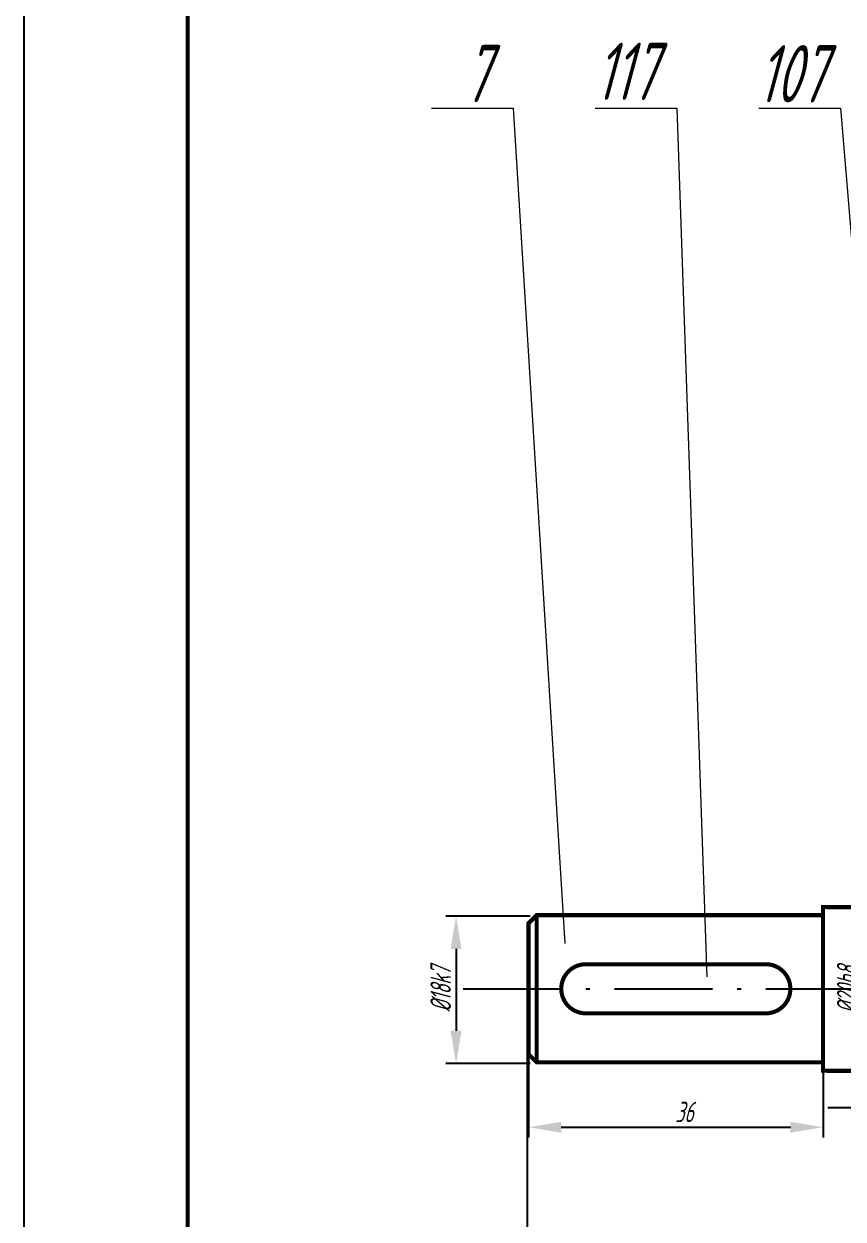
# Model space of a CAD drawing. Extents: x -10 to 1530, y -433 to 597.
# Drawn here: x -10 to 90.1, y 294.4 to 440.5 of the extents above; entities that cross this region are included whole.
import ezdxf

# ---------------------------------------------------------------- set-up
doc = ezdxf.new("R2010")
doc.units = 0
doc.header["$PDMODE"] = 3
doc.linetypes.add('ACAD_ISO10W100', pattern=[18.5, 12, -3, 0.5, -3])
doc.layers.get('0').update_dxf_attribs({"linetype": 'CONTINUOUS'})
doc.layers.get('DEFPOINTS').update_dxf_attribs({"linetype": 'CONTINUOUS'})
for name, color, linetype in [('ОСИ', 40, 'ACAD_ISO10W100'), ('ПРЕДВАРИТ', 5, 'CONTINUOUS'), ('ТЕКСТ', 1, 'CONTINUOUS')]:
    doc.layers.add(name, color=color, linetype=linetype)
doc.layers.add('ОСНОВНОЙ', color=7, linetype='CONTINUOUS', lineweight=50)
doc.layers.add('РАЗМЕРЫ', color=140, linetype='CONTINUOUS', lineweight=9)
doc.styles.get("Standard").update_dxf_attribs({"font": 'txt.shx', "width": 0.6, "oblique": 15})
doc.dimstyles.get("Standard").update_dxf_attribs({"dimtxt": 2.5, "dimasz": 4, "dimexe": 1.25, "dimexo": 0.625, "dimtad": 1, "dimdec": 4, "dimdsep": 46, "dimlunit": 6, "dimtxsty": 'Standard', "dimcen": 2.5, "dimadec": 0, "dimazin": 0, "dimtfac": 1, "dimtdec": 4, "dimtmove": 0, "dimatfit": 3, "dimfxl": 0, "dimtolj": 1, "dimtzin": 0, "dimarcsym": 0})

# ---------------------------------------------------------------- blocks, each defined once
blk = doc.blocks.new('*D58')
at = {"layer": 'DEFPOINTS', "color": 0, "lineweight": 25}
for p in [(52.5, 331.4), (42.81, 313.4), (52.5, 313.4)]:
    blk.add_point(p, dxfattribs=at)
at = {"layer": 'РАЗМЕРЫ', "color": 0, "lineweight": -2}
for p, q in [((51.87, 331.4), (41.56, 331.4)), ((42.81, 327.4), (42.81, 317.4)), ((51.87, 313.4), (41.56, 313.4))]:
    blk.add_line(p, q, dxfattribs=at)
at = {"layer": 'РАЗМЕРЫ', "color": 0, "lineweight": 25}
for points in [[(42.14, 327.4), (43.48, 327.4), (42.81, 331.4)], [(42.14, 317.4), (43.48, 317.4), (42.81, 313.4)]]:
    blk.add_solid(points, dxfattribs=at)
at = {"layer": 'РАЗМЕРЫ', "color": 0, "insert": (40.93, 322.47), "char_height": 2.5, "attachment_point": 5, "rotation": 90}
blk.add_mtext('\\A1;%%c18k7', dxfattribs=at)
blk = doc.blocks.new('*D59')
at = {"layer": 'DEFPOINTS', "color": 0, "lineweight": 25}
for p in [(87.5, 332.4), (92.48, 332.4), (87.5, 312.4)]:
    blk.add_point(p, dxfattribs=at)
at = {"layer": 'РАЗМЕРЫ', "color": 0, "lineweight": -2}
for p, q in [((88.12, 332.4), (93.73, 332.4)), ((92.48, 316.4), (92.48, 328.4)), ((88.12, 312.4), (93.73, 312.4))]:
    blk.add_line(p, q, dxfattribs=at)
at = {"layer": 'РАЗМЕРЫ', "color": 0, "lineweight": 25}
for points in [[(91.81, 328.4), (93.14, 328.4), (92.48, 332.4)], [(91.81, 316.4), (93.14, 316.4), (92.48, 312.4)]]:
    blk.add_solid(points, dxfattribs=at)
at = {"layer": 'РАЗМЕРЫ', "color": 0, "insert": (90.6, 322.4), "char_height": 2.5, "attachment_point": 5, "rotation": 90}
blk.add_mtext('\\A1;%%c20h8', dxfattribs=at)
blk = doc.blocks.new('*D84')
at = {"layer": 'DEFPOINTS', "color": 0, "lineweight": 25}
for p in [(51.5, 322.4), (283.37, 219.12), (283.37, 173.74)]:
    blk.add_point(p, dxfattribs=at)
at = {"layer": 'РАЗМЕРЫ', "color": 0, "lineweight": -2}
for p, q in [((51.5, 321.78), (51.5, 172.49)), ((283.37, 218.49), (283.37, 172.49)), ((55.5, 173.74), (279.37, 173.74))]:
    blk.add_line(p, q, dxfattribs=at)
at = {"layer": 'РАЗМЕРЫ', "color": 0, "lineweight": 25}
for points in [[(55.5, 174.41), (55.5, 173.07), (51.5, 173.74)], [(279.37, 174.41), (279.37, 173.07), (283.37, 173.74)]]:
    blk.add_solid(points, dxfattribs=at)
at = {"layer": 'РАЗМЕРЫ', "color": 0, "insert": (171.21, 175.62), "char_height": 2.5, "attachment_point": 5}
blk.add_mtext('\\A1;232', dxfattribs=at)
blk = doc.blocks.new('*D85')
at = {"layer": 'DEFPOINTS', "color": 0, "lineweight": 25}
for p in [(51.5, 304.73), (408.75, 231.44), (408.75, 161.1)]:
    blk.add_point(p, dxfattribs=at)
at = {"layer": 'РАЗМЕРЫ', "color": 0, "lineweight": -2}
for p, q in [((51.5, 304.1), (51.5, 159.85)), ((408.75, 230.82), (408.75, 159.85)), ((55.5, 161.1), (404.75, 161.1))]:
    blk.add_line(p, q, dxfattribs=at)
at = {"layer": 'РАЗМЕРЫ', "color": 0, "lineweight": 25}
for points in [[(55.5, 161.76), (55.5, 160.43), (51.5, 161.1)], [(404.75, 161.76), (404.75, 160.43), (408.75, 161.1)]]:
    blk.add_solid(points, dxfattribs=at)
at = {"layer": 'РАЗМЕРЫ', "color": 0, "insert": (260.38, 162.97), "char_height": 2.5, "attachment_point": 5}
blk.add_mtext('\\A1;358', dxfattribs=at)
blk = doc.blocks.new('*D106')
at = {"layer": 'DEFPOINTS', "color": 0, "lineweight": 25}
for p in [(51.66, 330.53), (87.66, 330.53), (87.66, 305.61)]:
    blk.add_point(p, dxfattribs=at)
at = {"layer": 'ОСНОВНОЙ', "color": 0, "lineweight": -2}
for p, q in [((51.66, 329.91), (51.66, 304.36)), ((87.66, 329.91), (87.66, 304.36)), ((55.66, 305.61), (83.66, 305.61))]:
    blk.add_line(p, q, dxfattribs=at)
at = {"layer": 'ОСНОВНОЙ', "color": 0, "lineweight": 25}
for points in [[(55.66, 306.27), (55.66, 304.94), (51.66, 305.61)], [(83.66, 306.27), (83.66, 304.94), (87.66, 305.61)]]:
    blk.add_solid(points, dxfattribs=at)
at = {"layer": 'ОСНОВНОЙ', "color": 0, "lineweight": 25, "insert": (70.71, 307.48), "char_height": 2.5, "attachment_point": 5}
blk.add_mtext('\\A1;36', dxfattribs=at)

msp = doc.modelspace()

# ---------------------------------------------------------------- linework, layer by layer
for p, q in [((-10, 596.55631), (-10, 2.55631)), ((10, 591.55631), (10, 7.55631))]:
    msp.add_line(p, q)
at = {"const_width": 0.5}
msp.add_lwpolyline([(826, 591.55631), (10, 591.55631), (10, 7.55631), (826, 7.55631), (826, 591.55631)], dxfattribs=at)
at = {"layer": 'ОСИ', "color": 0}
for p, q in [((43.66046, 322.5312), (255.76177, 322.5312)), ((96.26358, 307.97369), (88.24181, 307.97369))]:
    msp.add_line(p, q, dxfattribs=at)
at = {"layer": 'ОСНОВНОЙ'}
for p, q in [((87.66046, 332.5312), (125.66046, 332.5312)), ((87.66046, 312.5312), (125.66046, 312.5312))]:
    msp.add_line(p, q, dxfattribs=at)
at = {"layer": 'ОСНОВНОЙ', "const_width": 0.5}
for points in [[(87.66046, 331.5312), (52.66046, 331.5312), (51.66046, 330.5312), (51.66046, 314.5312), (52.66046, 313.5312), (87.66046, 313.5312), (87.66046, 331.5312)], [(52.66046, 331.5312), (52.66046, 313.5312)], [(87.66046, 313.5312), (87.66046, 312.5312), (105.66046, 312.5312), (105.66046, 332.5312), (87.66046, 332.5312), (87.66046, 331.5312)]]:
    msp.add_lwpolyline(points, dxfattribs=at)
msp.add_lwpolyline([(58.66046, 325.5312, 1), (58.66046, 319.5312), (80.66046, 319.5312, 1), (80.66046, 325.5312)], format="xyb", close=True, dxfattribs=at)
at = {"layer": 'ПРЕДВАРИТ'}
for p, q in [((87.66046, 332.5312), (87.66046, 312.5312)), ((52.66046, 331.5312), (51.66046, 330.5312)), ((51.66046, 314.5312), (51.66046, 330.5312)), ((52.66046, 331.5312), (87.66046, 331.5312)), ((52.66046, 331.5312), (52.66046, 313.5312)), ((80.66046, 325.5312), (58.66046, 325.5312)), ((80.66046, 319.5312), (58.66046, 319.5312)), ((51.66046, 314.5312), (52.66046, 313.5312)), ((52.66046, 313.5312), (87.66046, 313.5312))]:
    msp.add_line(p, q, dxfattribs=at)
for centre, start, end in [((58.66046, 322.5312), 90, 270), ((80.66046, 322.5312), 270, 90)]:
    msp.add_arc(centre, 3, start, end, dxfattribs=at)
at = {"layer": 'РАЗМЕРЫ', "color": 0}
for p, q in [((39.79222, 430.15923), (49.79222, 430.15923)), ((49.79222, 430.15923), (56.11213, 328.08714)), ((59.79222, 430.15923), (69.79222, 430.15923)), ((69.79222, 430.15923), (73.46864, 324.0067)), ((79.79222, 430.15923), (89.79222, 430.15923)), ((89.79222, 430.15923), (97.2913, 339.98842))]:
    msp.add_line(p, q, dxfattribs=at)

# ---------------------------------------------------------------- texts
at = {"layer": 'ТЕКСТ', "color": 0, "oblique": 15, "width": 0.6}
for s, p in [('7', (43.74308, 430.89905)), ('117', (59.80162, 431.15453)), ('107', (79.65063, 430.86375))]:
    msp.add_text(s, height=7, dxfattribs=at).set_placement(p)

# ---------------------------------------------------------------- dimensions: what is measured, and where the dimension line sits
at = {"layer": 'ОСНОВНОЙ', "lineweight": 25}
dim = msp.add_linear_dim(base=(87.66046, 305.60547), p1=(51.66046, 330.5312), p2=(87.66046, 330.5312), dimstyle='Standard', dxfattribs=at)
dim.commit()
dim.dimension.update_dxf_attribs({"geometry": '*D106', "text_midpoint": (70.70974, 305.60547), "dimtype": 160})
at = {"layer": 'РАЗМЕРЫ', "color": 0}
for base, p1, p2, text, picture, middle in [((92.47705, 332.40409), (87.49776, 312.40409), (87.49776, 332.40409), '%%c20h8', '*D59', (92.47705, 322.40409)), ((42.80892, 313.40409), (52.49776, 331.40409), (52.49776, 313.40409), '%%c18k7', '*D58', (42.80892, 322.47417))]:
    dim = msp.add_linear_dim(base=base, p1=p1, p2=p2, angle=90, text=text, dimstyle='Standard', dxfattribs=at)
    dim.commit()
    dim.dimension.update_dxf_attribs({"geometry": picture, "text_midpoint": middle, "dimtype": 160})
for base, p1, p2, text, picture, middle in [((283.37499, 173.74039), (51.49776, 322.40409), (283.37499, 219.11928), '232', '*D84', (171.21346, 173.74039)), ((408.75222, 161.09714), (51.49776, 304.72715), (408.75222, 231.44216), '358', '*D85', (260.37827, 161.09714))]:
    dim = msp.add_linear_dim(base=base, p1=p1, p2=p2, text=text, dimstyle='Standard', dxfattribs=at)
    dim.commit()
    dim.dimension.update_dxf_attribs({"geometry": picture, "text_midpoint": middle, "dimtype": 160})

doc.saveas('drawing.dxf')
